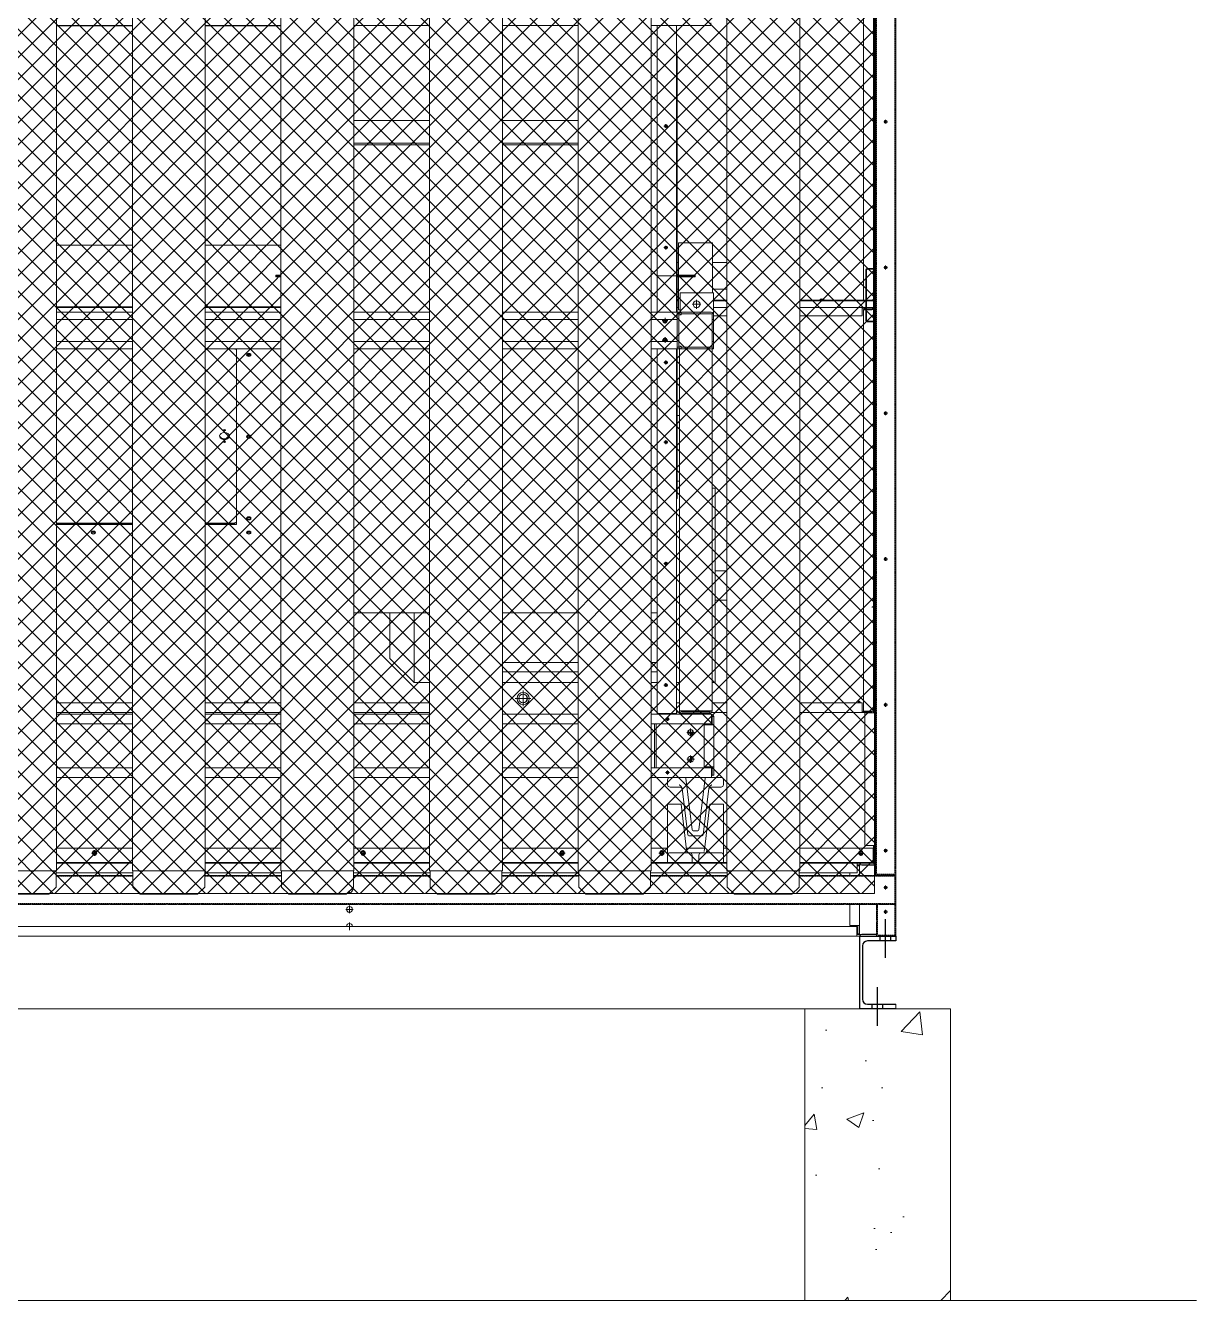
# Model space of a CAD drawing. Header units: millimetres. Extents: x -17070 to 37126, y -291348 to 36053.
# Drawn here: x 28504 to 30916, y 22090 to 24714 of the extents above; entities that cross this region are included whole.
import ezdxf

# ---------------------------------------------------------------- set-up
doc = ezdxf.new("R2010")
doc.units = ezdxf.units.MM
for name, pattern in [('CENTER', [2, 1.25, -0.25, 0.25, -0.25]), ('CENTERX2', [4, 2.5, -0.5, 0.5, -0.5]), ('HIDDEN', [0.375, 0.25, -0.125]), ('HIDDENX2', [0.75, 0.5, -0.25])]:
    doc.linetypes.add(name, pattern=pattern)
for name, color, linetype in [('center', 1, 'CENTER'), ('HIDD', 2, 'HIDDENX2'), ('냉각탑_기초', 23, 'Continuous')]:
    doc.layers.add(name, color=color, linetype=linetype)

# ---------------------------------------------------------------- blocks, each defined once
blk = doc.blocks.new('2')
at = {"lineweight": 5}
h = blk.add_hatch(dxfattribs=at)
h.set_pattern_fill('ANSI37', scale=10)
h.set_pattern_definition([(45, (-1299976.103, -465375.263), (-22.4506403, 22.4506403), []), (135, (-1299976.103, -465375.263), (-22.4506403, -22.4506403), [])])
h.paths.add_polyline_path([(27040.5, 24998.1), (27040.5, 22928.1), (30252.5, 22928.1), (30252.5, 24998.1)])
at = {"color": 7, "lineweight": 20, "ltscale": 0.280701}
for p, q in [((30254.5, 22995.2), (30254.5, 26037)), ((30296.5, 22995.2), (30296.5, 26037)), ((30230.2, 24148.7), (30230.2, 24910)), ((30250.2, 24911.5), (30250.2, 24214.1)), ((30252.9, 24432.7), (30252.9, 24810.3)), ((29915.3, 24719.3), (29915.3, 24714.1)), ((28568.5, 24714.1), (28724.5, 24714.1)), ((28724.5, 24713.8), (28568.5, 24713.8)), ((28874.5, 24714.1), (29030.5, 24714.1)), ((29030.5, 24713.8), (28874.5, 24713.8)), ((29180.5, 24714.1), (29336.5, 24714.1)), ((29486.5, 24714.1), (29642.5, 24714.1)), ((29792.5, 24714.1), (29915.3, 24714.1)), ((29805, 24714.1), (29805, 24198.7)), ((29845, 24714.1), (29845, 24123.9)), ((29845, 24656.7), (29846.2, 24656.7)), ((29846.2, 24656.7), (29846.2, 24655.1)), ((29846.2, 24655.1), (29846.2, 24200.3)), ((29336.5, 24518.7), (29180.5, 24518.7)), ((29642.5, 24518.7), (29486.5, 24518.7)), ((29823, 24511), (29823, 24503.2)), ((30271.6, 24516.1), (30279.4, 24516.1)), ((30275.5, 24520), (30275.5, 24512.2)), ((29819.1, 24507.1), (29826.9, 24507.1)), ((29180.5, 24471.9), (29336.5, 24471.9)), ((29180.5, 24468.7), (29336.5, 24468.7)), ((29486.5, 24471.9), (29642.5, 24471.9)), ((29486.5, 24468.7), (29642.5, 24468.7)), ((30252.5, 24338), (30252.5, 24431)), ((30254.5, 24431), (30252.5, 24431)), ((30254.5, 24338), (30252.5, 24338)), ((30252.9, 24252.5), (30252.9, 24336.4)), ((28724.5, 24262.2), (28568.5, 24262.2)), ((29030.5, 24262.2), (28874.5, 24262.2)), ((29819.1, 24257.1), (29826.9, 24257.1)), ((29823, 24261), (29823, 24253.2)), ((29848.7, 24200.3), (29848.7, 24266.9)), ((29918.7, 24266.9), (29848.7, 24266.9)), ((29918.7, 24198.7), (29918.7, 24266.9)), ((30252.9, 24215.6), (30252.9, 24252.5)), ((30252.9, 24252.5), (30254.5, 24252.5)), ((29846.2, 24226.2), (29848.7, 24226.2)), ((29918.7, 24226.2), (29948.5, 24226.2)), ((30275.5, 24220), (30275.5, 24212.2)), ((29020, 24200.3), (29030.5, 24200.3)), ((29020, 24197.1), (29020, 24200.3)), ((29020, 24198.7), (29030.5, 24198.7)), ((29030.5, 24198.7), (29020, 24198.7)), ((29030.5, 24197.1), (29020, 24197.1)), ((29805, 24198.7), (29842.2, 24198.7)), ((29805, 24198.7), (29805, 24123.9)), ((29845, 24198.7), (29842.2, 24198.7)), ((29883.4, 24200.3), (29846.2, 24200.3)), ((29883.4, 24198.7), (29846.2, 24198.7)), ((29883.4, 24197.1), (29846.2, 24197.1)), ((29846.2, 24197.1), (29846.2, 24123.9)), ((29848.7, 24197.1), (29848.7, 24153.9)), ((29883.4, 24200.3), (29883.4, 24197.1)), ((29918.7, 24198.7), (29918.7, 24163.9)), ((30234.5, 24107.2), (30234.5, 24211)), ((30236.1, 24107.2), (30236.1, 24211)), ((30251.4, 24214.1), (30237.6, 24214.1)), ((30251.4, 24212.5), (30237.6, 24212.5)), ((30250.2, 24212.5), (30250.2, 24151.1)), ((30252.9, 24105.3), (30252.9, 24212.9)), ((30271.6, 24216.1), (30279.4, 24216.1)), ((29846.2, 24171.2), (29848.7, 24171.2)), ((29918.7, 24171.2), (29948.5, 24171.2)), ((29846.2, 24148.6), (29848.7, 24148.6)), ((29846.2, 24147.2), (29848.7, 24147.2)), ((29852.7, 24153.9), (29848.7, 24153.9)), ((29848.7, 24128.9), (29848.7, 24153.9)), ((29921.2, 24163.9), (29852.7, 24163.9)), ((29852.7, 24123.5), (29852.7, 24163.9)), ((29886.2, 24149.5), (29886.2, 24131.3)), ((29921.2, 24118.8), (29921.2, 24163.9)), ((29921.2, 24148.6), (29948.5, 24148.6)), ((29921.2, 24147.2), (29948.5, 24147.2)), ((30098.5, 24148.6), (30234.5, 24148.6)), ((30098.5, 24147.2), (30234.5, 24147.2)), ((30234.5, 24148.7), (30230.2, 24148.7)), ((30246.7, 24148.7), (30236.1, 24148.7)), ((30236.1, 24148.6), (30250.2, 24148.6)), ((30236.1, 24147.2), (30250.2, 24147.2)), ((30248.2, 24148.6), (30248.2, 24148.9)), ((30250.2, 24148.6), (30250.2, 24151.1)), ((30250.2, 24147.2), (30250.2, 24148.6)), ((30250.2, 24147.2), (30250.2, 24135.2)), ((28724.5, 24135.2), (28568.5, 24135.2)), ((28724.5, 24134), (28568.5, 24134)), ((28568.5, 24123.9), (28724.5, 24123.9)), ((29030.5, 24135.2), (28874.5, 24135.2)), ((29030.5, 24134), (28874.5, 24134)), ((28874.5, 24123.9), (29030.5, 24123.9)), ((29180.5, 24123.9), (29336.5, 24123.9)), ((29486.5, 24123.9), (29642.5, 24123.9)), ((29792.5, 24123.9), (29846.3, 24123.9)), ((29848.7, 24134), (29846.2, 24134)), ((29846.3, 24123.9), (29848, 24123.9)), ((29846.3, 24063.9), (29846.3, 24123.9)), ((29846.3, 24120.7), (29849.5, 24120.7)), ((29848, 24123.9), (29852.7, 24123.9)), ((29852.7, 24128.9), (29848.7, 24128.9)), ((29849.5, 24052.1), (29849.5, 24120.7)), ((29854.7, 24118.7), (29849.5, 24118.7)), ((29852.7, 24123.9), (29854.2, 24123.9)), ((29916, 24123.9), (29854.7, 24123.9)), ((29854.7, 24123.9), (29854.7, 24118.7)), ((29854.7, 24120.7), (29918, 24120.7)), ((29877.1, 24140.4), (29895.3, 24140.4)), ((29918, 24120.7), (29918, 24052.1)), ((29948.5, 24134), (29921.2, 24134)), ((29921.2, 24063.9), (29921.2, 24118.7)), ((29948.5, 24116.5), (29921.2, 24116.5)), ((30234.5, 24134), (30098.5, 24134)), ((30227.1, 24116.5), (30098.5, 24116.5)), ((30227.1, 24116.5), (30227.1, 24133.2)), ((30227.1, 24133.2), (30234.5, 24133.2)), ((30234.5, 24132.1), (30227.1, 24132.1)), ((30230.2, 24130), (30234.5, 24130)), ((30230.2, 24130), (30230.2, 24128.9)), ((30230.2, 24128.9), (30234.5, 24128.9)), ((30230.2, 23516.8), (30230.2, 24128.9)), ((30250.2, 24134), (30236.1, 24134)), ((30236.1, 24133.2), (30247.1, 24133.2)), ((30247.1, 24132.1), (30236.1, 24132.1)), ((30236.1, 24130), (30247.1, 24130)), ((30236.1, 24128.9), (30247.1, 24128.9)), ((30247.1, 24132.1), (30247.1, 24134)), ((30248.6, 24131), (30248.6, 24134)), ((30250.2, 24131), (30250.2, 24135.2)), ((30250.2, 24131), (30250.2, 24105.7)), ((28724.5, 24108.9), (28568.5, 24108.9)), ((29030.5, 24108.9), (28874.5, 24108.9)), ((29336.5, 24108.9), (29180.5, 24108.9)), ((29642.5, 24108.9), (29486.5, 24108.9)), ((29846.3, 24108.9), (29792.5, 24108.9)), ((29815.3, 24106.8), (29827, 24106.8)), ((29821.2, 24112.7), (29821.2, 24101)), ((29921.2, 24108.9), (29918, 24108.9)), ((30251.4, 24105.7), (30237.6, 24105.7)), ((30251.4, 24104.1), (30237.6, 24104.1)), ((30250.2, 24104.1), (30250.2, 23518.9)), ((30252.9, 24102.6), (30252.9, 24102.7)), ((30252.9, 24102.6), (30252.9, 24065.7)), ((28568.5, 24063.9), (28724.5, 24063.9)), ((28874.5, 24063.9), (29030.5, 24063.9)), ((29180.5, 24063.9), (29336.5, 24063.9)), ((29486.5, 24063.9), (29642.5, 24063.9)), ((29792.5, 24063.9), (29846.3, 24063.9)), ((29815.3, 24066.8), (29827, 24066.8)), ((29821.2, 24072.7), (29821.2, 24061)), ((29846.3, 24048.9), (29846.3, 24063.9)), ((29921.2, 24063.9), (29918, 24063.9)), ((29921.2, 24063.9), (29921.2, 24054.1)), ((30252.9, 24003.3), (30252.9, 24065.7)), ((30252.9, 24065.7), (30254.5, 24065.7)), ((28724.5, 24048.9), (28568.5, 24048.9)), ((29030.5, 24048.9), (28874.5, 24048.9)), ((28935.7, 24048.9), (28935.7, 24047.9)), ((28939.2, 24048.9), (28939.2, 23693.3)), ((28939.2, 23687), (28939.2, 24048.9)), ((29336.5, 24048.9), (29180.5, 24048.9)), ((29642.5, 24048.9), (29486.5, 24048.9)), ((29846.3, 24048.9), (29792.5, 24048.9)), ((29805, 24048.9), (29805, 23298.3)), ((29845, 24048.9), (29845, 23299.5)), ((29846.2, 24048.9), (29846.5, 24048.9)), ((29846.2, 24048.9), (29846.2, 23740.7)), ((29849.5, 24052.1), (29846.3, 24052.1)), ((29848, 24048.9), (29846.3, 24048.9)), ((29846.5, 24048.9), (29848, 24048.9)), ((29848, 24048.9), (29852.7, 24048.9)), ((29848, 24048.9), (29848, 24048.9)), ((29848, 24048.9), (29851, 24048.9)), ((29854.7, 24054.1), (29849.5, 24054.1)), ((29851, 24048.9), (29851, 23303.4)), ((29852.7, 24048.9), (29852.7, 24049.3)), ((29854.7, 24048.9), (29852.7, 24048.9)), ((29852.7, 24048.9), (29854.2, 24048.9)), ((29854.2, 24048.9), (29854.7, 24048.9)), ((29854.7, 24054.1), (29854.7, 24048.9)), ((29854.7, 24052.1), (29916, 24052.1)), ((29918, 24052.1), (29854.7, 24052.1)), ((29916, 24048.9), (29854.7, 24048.9)), ((29921.2, 24048.9), (29916, 24048.9)), ((29916, 24048.9), (29921.2, 24048.9)), ((29918, 24048.9), (29918, 23303.4)), ((29921.2, 24048.9), (29918, 24048.9)), ((29921.2, 24048.9), (29921.2, 24054.1)), ((29819.1, 24020.7), (29826.9, 24020.7)), ((29823, 24024.6), (29823, 24016.8)), ((30252.5, 23908.7), (30252.5, 24001.7)), ((30254.5, 24001.7), (30252.5, 24001.7)), ((29851, 23911.7), (29846.2, 23911.7)), ((30254.5, 23908.7), (30252.5, 23908.7)), ((30252.9, 23776.3), (30252.9, 23907)), ((30271.6, 23916.1), (30279.4, 23916.1)), ((30275.5, 23920), (30275.5, 23912.2)), ((29819.1, 23856.7), (29826.9, 23856.7)), ((29823, 23860.6), (29823, 23852.8)), ((29846.2, 23776.7), (29851, 23776.7)), ((30252.5, 23676.3), (30252.5, 23776.3)), ((30254.5, 23776.3), (30252.5, 23776.3)), ((29846.2, 23761.7), (29851, 23761.7)), ((29918, 23761.7), (29924.5, 23761.7)), ((29924.5, 23761.7), (29924.5, 23361.7)), ((29845, 23740.7), (29846.2, 23740.7)), ((28724.5, 23689.8), (28568.5, 23689.8)), ((28568.5, 23688.1), (28724.5, 23688.1)), ((28568.5, 23687), (28724.5, 23687)), ((28935.7, 23689.8), (28874.5, 23689.8)), ((28874.5, 23688.1), (28939.2, 23688.1)), ((28874.5, 23687), (28939.2, 23687)), ((28935.7, 23689.8), (28935.7, 23691)), ((30254.5, 23676.3), (30252.5, 23676.3)), ((30252.9, 23136.6), (30252.9, 23676.3)), ((30271.6, 23616.1), (30279.4, 23616.1)), ((30275.5, 23620), (30275.5, 23612.2)), ((29819.1, 23606.7), (29826.9, 23606.7)), ((29823, 23610.6), (29823, 23602.8)), ((29924.5, 23591.7), (29948.5, 23591.7)), ((29924.5, 23531.7), (29948.5, 23531.7)), ((30230.2, 23303.3), (30230.2, 23517)), ((30248.6, 23517), (30248.6, 23517)), ((30250.2, 23517), (30250.2, 23518.9)), ((30250.2, 23517), (30250.2, 23303.3)), ((29180.5, 23505.2), (29336.5, 23505.2)), ((29254.5, 23505.2), (29254.5, 23411.7)), ((29304.5, 23505.2), (29304.5, 23361.7)), ((29486.5, 23505.2), (29642.5, 23505.2)), ((29792.5, 23505.2), (29805, 23505.2)), ((29254.5, 23411.7), (29304.5, 23361.7)), ((29642.5, 23403), (29486.5, 23403)), ((29642.5, 23383.7), (29486.5, 23383.7)), ((29805, 23403), (29792.5, 23403)), ((29805, 23383.7), (29792.5, 23383.7)), ((29304.5, 23361.7), (29336.5, 23361.7)), ((29642.5, 23361.7), (29486.5, 23361.7)), ((29805, 23361.7), (29792.5, 23361.7)), ((29819.1, 23356.7), (29826.9, 23356.7)), ((29823, 23360.6), (29823, 23352.8)), ((29845, 23361.7), (29851, 23361.7)), ((29918, 23361.7), (29924.5, 23361.7)), ((29512.7, 23329.2), (29545.2, 23329.2)), ((29529, 23345.5), (29529, 23313)), ((30250.5, 23340.1), (30250.2, 23340.1)), ((30250.5, 23299.7), (30250.5, 23340.1)), ((30250.5, 23336.7), (30252.5, 23336.7)), ((30252.5, 23336.7), (30252.5, 23004.5)), ((30254.5, 23344.9), (30254.5, 23344.9)), ((30254.5, 23344.9), (30254.5, 23344.9)), ((30254.5, 23344.9), (30254.5, 23344.9)), ((30254.5, 23344.9), (30254.5, 23344.9)), ((30254.5, 23336.8), (30254.5, 23336.7)), ((30254.5, 23336.8), (30254.5, 23336.7)), ((28568.5, 23320.2), (28724.5, 23320.2)), ((28874.5, 23320.2), (29030.5, 23320.2)), ((29180.5, 23320.2), (29336.5, 23320.2)), ((29845, 23320.2), (29851, 23320.2)), ((29851.5, 23301.2), (29845, 23301.2)), ((29851, 23303.4), (29855.7, 23303.4)), ((29913.3, 23303.4), (29855.7, 23303.4)), ((29855.7, 23301.9), (29913.3, 23301.9)), ((29918, 23303.4), (29913.3, 23303.4)), ((29913.3, 23298.7), (29913.3, 23301.9)), ((29918, 23320.2), (29948.5, 23320.2)), ((30098.5, 23320.2), (30227.1, 23320.2)), ((30227.1, 23320.2), (30227.1, 23303.3)), ((30227.1, 23300.2), (30227.1, 23303.3)), ((30227.1, 23301.8), (30247.1, 23301.8)), ((30230.2, 23303.3), (30247.1, 23303.3)), ((30230.2, 23303.3), (30247.1, 23303.3)), ((30247.1, 23303.3), (30247.1, 23301.8)), ((30247.1, 23301.8), (30247.1, 23300.2)), ((30248.6, 23303.3), (30248.6, 23303.3)), ((30250.5, 23305.1), (30250.2, 23305.1)), ((30250.2, 23303.3), (30250.2, 23303.3)), ((30271.6, 23316.1), (30279.4, 23316.1)), ((30275.5, 23320), (30275.5, 23312.2)), ((28568.5, 23300.2), (28724.5, 23300.2)), ((28724.5, 23296.7), (28568.5, 23296.7)), ((28724.5, 23276.7), (28568.5, 23276.7)), ((28874.5, 23300.2), (29030.5, 23300.2)), ((29030.5, 23296.7), (28874.5, 23296.7)), ((29030.5, 23276.7), (28874.5, 23276.7)), ((29180.5, 23300.2), (29336.5, 23300.2)), ((29336.5, 23296.7), (29180.5, 23296.7)), ((29336.5, 23276.7), (29180.5, 23276.7)), ((29642.5, 23296.7), (29486.5, 23296.7)), ((29642.5, 23276.7), (29486.5, 23276.7)), ((29916.8, 23296.7), (29792.5, 23296.7)), ((29916.8, 23276.7), (29792.5, 23276.7)), ((29799.8, 23276.7), (29799.8, 23186.7)), ((29803, 23276.7), (29803, 23186.7)), ((29805, 23298.3), (29842.2, 23298.3)), ((29805, 23298.3), (29805, 23296.7)), ((29842.2, 23296.7), (29805, 23296.7)), ((29822.5, 23286.7), (29830.3, 23286.7)), ((29826.4, 23290.6), (29826.4, 23282.8)), ((29842.2, 23298.3), (29845, 23298.3)), ((29844.4, 23297.8), (29844.7, 23297.7)), ((29845, 23299.5), (29845, 23298.3)), ((29855.7, 23298.7), (29913.3, 23298.7)), ((29889, 23298.7), (29889, 23296.7)), ((29916.6, 23300.2), (29948.5, 23300.2)), ((29916.8, 23296.7), (29916.8, 23276.7)), ((29916.8, 23292), (29921.5, 23292)), ((29918.3, 23274.7), (29918.3, 23292)), ((29921.5, 23292), (29921.5, 23274.7)), ((30098.5, 23300.2), (30247.1, 23300.2)), ((30247.1, 23300.2), (30227.1, 23300.2)), ((30232.5, 23299.7), (30232.5, 23026.5)), ((30232.5, 23299.7), (30249.1, 23299.7)), ((30249.1, 23299.7), (30252.5, 23299.7)), ((29866.2, 23259.2), (29881.8, 23259.2)), ((29870.1, 23257.4), (29870.1, 23263.8)), ((29879.7, 23257.4), (29870.1, 23257.4)), ((29872.7, 23256.6), (29872.7, 23257.4)), ((29872.7, 23256.6), (29879.3, 23256.6)), ((29874, 23267), (29874, 23251.4)), ((29876, 23256), (29876, 23253.6)), ((29877, 23257.4), (29877, 23264.4)), ((29901.5, 23188.7), (29901.5, 23274.7)), ((29901.5, 23274.7), (29916.8, 23274.7)), ((29916.8, 23274.7), (29921.5, 23274.7)), ((29921.5, 23274.7), (29921.5, 23171.4)), ((29866.2, 23204.2), (29881.8, 23204.2)), ((29874, 23212), (29874, 23196.4)), ((29876, 23209.9), (29876, 23198.6)), ((28568.5, 23186.7), (28724.5, 23186.7)), ((28874.5, 23186.7), (29030.5, 23186.7)), ((29180.5, 23186.7), (29336.5, 23186.7)), ((29486.5, 23186.7), (29642.5, 23186.7)), ((29792.5, 23186.7), (29916.8, 23186.7)), ((29822.5, 23176.7), (29830.3, 23176.7)), ((29826.4, 23180.6), (29826.4, 23172.8)), ((29916.8, 23188.7), (29901.5, 23188.7)), ((29916.8, 23188.7), (29921.5, 23188.7)), ((29916.8, 23186.7), (29916.8, 23171.4)), ((29916.8, 23171.4), (29916.8, 23166.7)), ((29916.8, 23171.4), (29918.3, 23171.4)), ((29918.3, 23171.4), (29918.3, 23188.7)), ((29921.5, 23171.4), (29918.3, 23171.4)), ((28568.5, 23166.7), (28724.5, 23166.7)), ((28874.5, 23166.7), (29030.5, 23166.7)), ((29180.5, 23166.7), (29336.5, 23166.7)), ((29486.5, 23166.7), (29642.5, 23166.7)), ((29792.5, 23166.7), (29916.8, 23166.7)), ((29826.5, 23161.7), (29826.5, 23151.7)), ((29831.5, 23146.7), (29836.5, 23146.7)), ((29836.5, 23146.7), (29851.6, 23146.7)), ((29877.3, 23058.5), (29864.2, 23165)), ((29903.8, 23165), (29890.7, 23058.5)), ((29931.5, 23146.7), (29916.4, 23146.7)), ((29916.8, 23166.7), (29931.5, 23166.7)), ((29931.5, 23166.7), (29936.5, 23166.7)), ((29931.5, 23146.7), (29936.5, 23146.7)), ((29941.5, 23161.7), (29941.5, 23151.7)), ((29868, 23048.5), (29856.3, 23143.7)), ((29899.9, 23048.5), (29911.6, 23143.7)), ((30254.5, 23136.6), (30252.9, 23136.6)), ((30253.5, 23136.6), (30253.5, 23100.1)), ((29826.5, 22991.7), (29826.5, 23111.7)), ((29826.5, 23111.7), (29831.5, 23111.7)), ((29831.5, 23111.7), (29849.2, 23111.7)), ((29854.2, 23111.7), (29849.2, 23111.7)), ((29865.8, 23017.3), (29854.2, 23111.7)), ((29902.2, 23017.3), (29913.8, 23111.7)), ((29913.8, 23111.7), (29918.8, 23111.7)), ((29941.5, 23111.7), (29918.8, 23111.7)), ((29941.5, 23111.7), (29941.5, 23016.7)), ((30253.5, 23100.1), (30252.5, 23100.1)), ((30252.5, 23093.6), (30252.7, 23093.1)), ((30252.7, 23099.6), (30252.7, 23093.1)), ((30253.5, 23094.6), (30252.7, 23093.1)), ((30253.5, 23094.6), (30253.5, 23099.6)), ((30253.5, 23094.6), (30254.2, 23093.1)), ((30254.2, 23099.7), (30254.2, 23093.1)), ((30254.5, 23093.7), (30254.2, 23093.1)), ((29870, 23046.7), (29897.9, 23046.7)), ((29879.3, 23056.7), (29888.7, 23056.7)), ((30252.5, 23056.7), (30252.7, 23057.1)), ((30252.5, 23047.6), (30252.7, 23047.1)), ((30252.7, 23047.1), (30252.7, 23057.1)), ((30253.5, 23055.6), (30252.7, 23057.1)), ((30253.5, 23048.6), (30252.7, 23047.1)), ((30253.5, 23055.6), (30254.2, 23057.1)), ((30253.5, 23055.6), (30253.5, 23048.6)), ((30253.5, 23048.6), (30254.2, 23047.1)), ((30254.2, 23047.1), (30254.2, 23057.1)), ((30254.5, 23056.6), (30254.2, 23057.1)), ((30254.5, 23047.7), (30254.2, 23047.1)), ((28568.5, 23021.1), (28724.5, 23021.1)), ((28646.5, 23017), (28646.5, 23005.3)), ((28874.5, 23021.1), (29030.5, 23021.1)), ((29174.5, 23021.1), (29174.4, 23021.1)), ((29174.5, 23021.1), (29174.5, 23021.1)), ((29336.5, 23021.1), (29180.5, 23021.1)), ((29199.5, 23017), (29199.5, 23005.3)), ((29642.5, 23021.1), (29486.5, 23021.1)), ((29609.5, 23017), (29609.5, 23005.3)), ((29826.5, 23021.1), (29792.5, 23021.1)), ((29814.5, 23017), (29814.5, 23005.3)), ((29902.6, 23021.1), (29865.3, 23021.1)), ((29865.8, 23017.3), (29865.9, 23016.1)), ((29900.3, 23012.9), (29900.3, 23012.9)), ((29902.2, 23017.3), (29902, 23016.1)), ((29907.1, 23016.7), (29905.9, 23011.7)), ((29948.5, 23021.1), (29941.5, 23021.1)), ((29941.5, 23006.7), (29941.5, 23016.7)), ((30249.5, 23021.1), (30098.5, 23021.1)), ((30224.5, 23017), (30224.5, 23005.3)), ((30252.5, 23026.5), (30232.5, 23026.5)), ((30250.5, 23021.1), (30249.5, 23021.1)), ((30249.5, 23021.1), (30249.5, 22990.1)), ((30250.5, 23021.1), (30250.5, 23026.5)), ((30250.5, 23021.1), (30250.5, 23001.1)), ((30271.6, 23016.1), (30279.4, 23016.1)), ((30275.5, 23020), (30275.5, 23012.2)), ((28568.5, 22991.7), (28724.5, 22991.7)), ((28568.5, 22990.1), (28724.5, 22990.1)), ((28640.6, 23011.1), (28652.3, 23011.1)), ((28874.5, 22991.7), (29030.5, 22991.7)), ((28874.5, 22990.1), (29030.5, 22990.1)), ((29180.5, 22991.7), (29336.5, 22991.7)), ((29180.5, 22990.1), (29336.5, 22990.1)), ((29193.6, 23011.1), (29205.3, 23011.1)), ((29486.5, 22991.7), (29642.5, 22991.7)), ((29486.5, 22990.1), (29642.5, 22990.1)), ((29603.6, 23011.1), (29615.3, 23011.1)), ((29792.5, 22991.7), (29948.5, 22991.7)), ((29792.5, 22990.1), (29948.5, 22990.1)), ((29792.5, 22990.1), (29948.5, 22990.1)), ((29808.6, 23011.1), (29820.3, 23011.1)), ((29831.5, 23011.7), (29836.5, 23011.7)), ((29836.5, 23011.7), (29872, 23011.7)), ((29872, 23011.7), (29896, 23011.7)), ((29877, 22991.7), (29877, 23006.7)), ((29891, 22991.7), (29891, 23006.7)), ((29936.5, 23011.7), (29896, 23011.7)), ((29897, 23011.7), (29897, 23011.7)), ((29941.5, 22991.7), (29941.5, 23006.7)), ((30098.5, 22991.7), (30249.5, 22991.7)), ((30098.5, 22990.1), (30249.5, 22990.1)), ((30216.8, 22990.1), (30216.8, 22970.1)), ((30216.8, 22986.9), (30218.3, 22986.9)), ((30218.3, 22984.9), (30218.3, 22986.9)), ((30218.3, 22986.9), (30221.5, 22986.9)), ((30218.6, 23011.1), (30230.3, 23011.1)), ((30221.5, 22986.9), (30221.5, 22985)), ((30222.1, 22986.9), (30226.7, 22986.9)), ((30222.4, 22987.9), (30223.8, 22986.9)), ((30254.5, 22990.1), (30226.7, 22990.1)), ((30226.7, 22986.9), (30254.5, 22986.9)), ((30226.7, 22986), (30226.7, 22986.9)), ((30249.5, 23001.1), (30250.5, 23001.1)), ((30250.5, 23000.1), (30249.5, 23000.1)), ((30252.5, 23004.5), (30250.5, 23004.5)), ((30250.5, 22990.1), (30250.5, 23000.1)), ((30250.5, 22986), (30250.5, 22986.9)), ((30252.5, 22990.1), (30252.5, 22996.7)), ((30252.5, 22986), (30252.5, 22986.9)), ((30254.5, 22990.1), (30254.5, 22995.2)), ((30254.5, 22995.2), (30254.5, 22990.1)), ((30254.5, 22986.9), (30254.5, 22986)), ((28725.5, 22970.1), (28567.5, 22970.1)), ((29031.5, 22970.1), (28873.5, 22970.1)), ((29337.5, 22970.1), (29179.5, 22970.1)), ((29643.5, 22970.1), (29485.5, 22970.1)), ((29949.5, 22970.1), (29791.5, 22970.1)), ((30216.8, 22970.1), (30097.5, 22970.1)), ((30201.5, 22965.1), (30201.5, 22970.1)), ((30221.5, 22984.9), (30216.8, 22984.9)), ((30221.5, 22984.9), (30221.5, 22965.1)), ((30254.5, 22986), (30226.7, 22986)), ((30296.5, 22966.9), (30296.5, 22863.3)), ((29173.5, 22935.1), (29179.3, 22935.1)), ((30271.6, 22940.1), (30279.4, 22940.1)), ((30272.9, 22938.7), (30276.1, 22943.1)), ((30275.5, 22944), (30275.5, 22936.2)), ((29171.5, 22933.1), (29171.5, 22927.3)), ((29163.7, 22895.1), (29179.3, 22895.1)), ((29171.5, 22902.9), (29171.5, 22887.3)), ((30201.5, 22862.1), (30201.5, 22905.1)), ((30221.5, 22905.1), (30221.5, 22845.3)), ((30271.6, 22890.1), (30279.4, 22890.1)), ((30275.5, 22894), (30275.5, 22886.2)), ((27076.7, 22860.1), (30216.3, 22860.1)), ((29163.7, 22860.1), (29179.3, 22860.1)), ((29171.5, 22867.9), (29171.5, 22852.3)), ((30221.5, 22862.1), (30201.5, 22862.1)), ((30216.3, 22860.1), (30216.3, 22840.1)), ((30218.3, 22843.3), (30218.3, 22862.1)), ((27076.7, 22840.1), (30216.3, 22840.1)), ((30216.3, 22845.3), (30218.3, 22845.3)), ((30216.3, 22843.3), (30221.5, 22843.3)), ((30226.7, 22840.1), (30216.3, 22840.1)), ((30221.5, 22844.8), (30218.3, 22844.8)), ((30221.5, 22845.3), (30221.5, 22843.3)), ((30222.1, 22843.3), (30226.7, 22843.3)), ((30222.4, 22842.4), (30223.8, 22843.3)), ((30256.5, 22844.2), (30226.7, 22844.2)), ((30226.7, 22844.2), (30226.7, 22843.3)), ((30226.7, 22843.3), (30256.5, 22843.3)), ((30291.3, 22840.1), (30226.7, 22840.1)), ((30252.5, 22843.5), (30249.1, 22843.5)), ((30250.5, 22843.3), (30250.5, 22843.5)), ((30252.5, 22844.2), (30252.5, 22843.3)), ((30254.5, 22844.2), (30254.5, 22843.5)), ((30254.5, 22843.5), (30254.5, 22843.5))]:
    blk.add_line(p, q, dxfattribs=at)
at = {"lineweight": 20}
for p, q in [((30252.5, 24998.1), (30252.5, 22928.1)), ((28568.5, 22974.1), (28568.5, 24957.1)), ((28724.5, 22974.1), (28724.5, 24957.1)), ((28874.5, 22974.1), (28874.5, 24957.1)), ((29030.5, 22974.1), (29030.5, 24957.1)), ((29180.5, 22974.1), (29180.5, 24957.1)), ((29336.5, 22974.1), (29336.5, 24957.1)), ((29486.5, 22974.1), (29486.5, 24957.1)), ((29642.5, 22974.1), (29642.5, 24957.1)), ((29792.5, 22974.1), (29792.5, 24957.1)), ((29948.5, 22974.1), (29948.5, 24957.1)), ((30098.5, 22974.1), (30098.5, 24957.1)), ((30254.5, 22965.1), (30254.5, 24960.1)), ((28418.5, 22974.1), (28568.5, 22974.1)), ((28567.5, 22974.1), (28567.5, 22941.1)), ((28724.5, 22974.1), (28874.5, 22974.1)), ((28725.5, 22974.1), (28725.5, 22941.1)), ((28873.5, 22974.1), (28873.5, 22941.1)), ((29030.5, 22974.1), (29180.5, 22974.1)), ((29031.5, 22974.1), (29031.5, 22941.1)), ((29179.5, 22974.1), (29179.5, 22941.1)), ((29336.5, 22974.1), (29486.5, 22974.1)), ((29337.5, 22974.1), (29337.5, 22941.1)), ((29485.5, 22974.1), (29485.5, 22941.1)), ((29642.5, 22974.1), (29792.5, 22974.1)), ((29643.5, 22974.1), (29643.5, 22941.1)), ((29791.5, 22974.1), (29791.5, 22941.1)), ((29948.5, 22974.1), (30098.5, 22974.1)), ((29949.5, 22974.1), (29949.5, 22941.1)), ((30097.5, 22974.1), (30097.5, 22941.1)), ((28567.5, 22941.1), (28552.5, 22926.1)), ((28725.5, 22941.1), (28740.5, 22926.1)), ((28873.5, 22941.1), (28858.5, 22926.1)), ((29031.5, 22941.1), (29046.5, 22926.1)), ((29179.5, 22941.1), (29164.5, 22926.1)), ((29337.5, 22941.1), (29352.5, 22926.1)), ((29485.5, 22941.1), (29470.5, 22926.1)), ((29643.5, 22941.1), (29658.5, 22926.1)), ((29791.5, 22941.1), (29776.5, 22926.1)), ((29949.5, 22941.1), (29964.5, 22926.1)), ((30097.5, 22941.1), (30082.5, 22926.1)), ((30252.5, 22928.1), (27040.5, 22928.1)), ((28434.5, 22926.1), (28552.5, 22926.1)), ((28740.5, 22926.1), (28858.5, 22926.1)), ((29046.5, 22926.1), (29164.5, 22926.1)), ((29352.5, 22926.1), (29470.5, 22926.1)), ((29658.5, 22926.1), (29776.5, 22926.1)), ((29964.5, 22926.1), (30082.5, 22926.1))]:
    blk.add_line(p, q, dxfattribs=at)
at = {"color": 1, "linetype": 'CENTERX2', "ltscale": 50}
for p, q in [((30275.5, 22795.1), (30275.5, 22875.1)), ((30259, 22655.1), (30259, 22735.1))]:
    blk.add_line(p, q, dxfattribs=at)
at = {"color": 7, "lineweight": 25, "ltscale": 0.125}
for p, q in [((30221.5, 22840.1), (30296.5, 22840.1)), ((30296.5, 22690.1), (30221.5, 22690.1))]:
    blk.add_line(p, q, dxfattribs=at)
at = {"ltscale": 25}
blk.add_line((30221.5, 22840.1), (30221.5, 22690.1), dxfattribs=at)
at = {"color": 7, "lineweight": 25, "ltscale": 0.05125}
for p, q in [((30296.5, 22830.1), (30238, 22830.1)), ((30238, 22700.1), (30296.5, 22700.1))]:
    blk.add_line(p, q, dxfattribs=at)
for p, q in [((30264.5, 22830.1), (30264.5, 22840.1)), ((30286.5, 22830.1), (30286.5, 22840.1)), ((30248, 22690.1), (30248, 22700.1)), ((30270, 22690.1), (30270, 22700.1))]:
    blk.add_line(p, q)
at = {"color": 7, "lineweight": 25, "ltscale": 0.008333}
blk.add_line((30296.5, 22840.1), (30296.5, 22830.1), dxfattribs=at)
at = {"color": 7, "lineweight": 25, "ltscale": 0.091667}
blk.add_line((30228, 22820.1), (30228, 22710.1), dxfattribs=at)
at = {"color": 7, "lineweight": 15, "ltscale": 0.0625}
blk.add_line((30296.5, 22700.1), (30296.5, 22690.1), dxfattribs=at)
at = {"lineweight": 5}
blk.add_line((27071.5, 22690.1), (30221.5, 22690.1), dxfattribs=at)
at = {"color": 7, "lineweight": 20, "ltscale": 0.280701}
for centre, radius in [((29823, 24507.1), 3), ((30275.5, 24516.1), 3), ((29823, 24257.1), 3), ((30275.5, 24216.1), 3), ((29886.2, 24140.4), 7), ((29823, 24020.7), 3), ((30275.5, 23916.1), 3), ((29823, 23856.7), 3), ((30275.5, 23616.1), 3), ((29823, 23606.7), 3), ((29823, 23356.7), 3), ((29529, 23329.2), 12.5), ((29529, 23329.2), 9), ((30275.5, 23316.1), 3), ((29826.4, 23286.7), 3), ((29874, 23259.2), 6), ((29874, 23204.2), 6), ((29826.4, 23176.7), 3), ((28646.5, 23011.1), 4.5), ((28646.5, 23011.1), 3), ((29199.5, 23011.1), 4.5), ((29199.5, 23011.1), 3), ((29609.5, 23011.1), 4.5), ((29609.5, 23011.1), 3), ((29814.5, 23011.1), 4.5), ((29814.5, 23011.1), 3), ((30224.5, 23011.1), 4.5), ((30224.5, 23011.1), 3), ((30275.5, 23016.1), 3), ((30275.5, 22940.1), 3), ((29171.5, 22895.1), 6), ((30275.5, 22890.1), 3)]:
    blk.add_circle(centre, radius, dxfattribs=at)
at = {"color": 7, "lineweight": 20}
for centre in [(30275.5, 24516.1), (30275.5, 24216.1), (30275.5, 23916.1), (30275.5, 23616.1), (30275.5, 23316.1), (30275.5, 23016.1), (30275.5, 22940.1), (30275.5, 22890.1)]:
    blk.add_circle(centre, 3, dxfattribs=at)
at = {"color": 7, "lineweight": 20, "ltscale": 0.280701}
for centre, radius, start, end in [((29850.2, 24719.3), 5.2, 269.7849, 270), ((29914.8, 24719.3), 5.2, 270, 270.214), ((30257.6, 24669.2), 3.1, 180, 180.5315), ((30256, 24431), 3.5, 115.3741, 180), ((30256, 24338), 3.5, 180, 244.6259), ((29846.2, 24201.5), 1.2, 180, 270), ((29846.2, 24201.5), 2.8, 244.624, 270), ((29846.2, 24195.9), 2.8, 90, 115.376), ((29846.2, 24195.9), 1.2, 90, 180), ((30237.6, 24211), 3.1, 90, 180), ((30237.6, 24211), 1.5, 90, 180), ((30251.4, 24215.6), 1.5, 270, 0), ((30251.4, 24215.6), 3.1, 270, 0), ((29854.7, 24118.7), 5.2, 90, 180), ((29854.7, 24118.7), 2, 90, 180), ((29916, 24118.7), 5.2, 0, 90), ((29821.2, 24106.8), 4.5, 152.1808, 27.8192), ((29821.2, 24106.8), 4.5, 152.1815, 27.8185), ((29821.2, 24106.8), 3, 135.5708, 44.4292), ((30237.6, 24107.2), 3.1, 180, 270), ((30237.6, 24107.2), 1.5, 180, 270), ((30251.4, 24102.6), 3.1, 0, 90), ((30251.4, 24102.6), 1.5, 0, 90), ((29821.2, 24066.8), 4.5, 319.8772, 220.1227), ((29821.2, 24066.8), 4.5, 319.8764, 220.1235), ((29821.2, 24066.8), 3, 284.8411, 255.1589), ((29854.7, 24054.1), 5.2, 180, 270), ((29854.7, 24054.1), 2, 180, 270), ((29916, 24054.1), 5.2, 270, 0), ((30256, 24001.7), 3.5, 115.3741, 180), ((30256, 23908.7), 3.5, 180, 244.6259), ((30257.6, 23699), 3.1, 179.4684, 180), ((28961.5, 23319.1), 3, 62.3709, 159.7606), ((29855.7, 23303.4), 4.7, 180, 270), ((29855.7, 23303.4), 1.5, 180, 270), ((29913.3, 23303.4), 4.7, 270, 0), ((29913.3, 23303.4), 1.5, 270, 0), ((30221.5, 23319.1), 3, 62.3709, 159.7606), ((29842.2, 23299.5), 2.8, 270, 334.6203), ((29838.6, 23299.6), 6.36, 342.8204, 348.4673), ((29916.8, 23292), 4.7, 0, 90), ((29916.8, 23292), 1.5, 0, 90), ((29875.4, 23256), 0.6, 0, 90), ((29916.8, 23171.4), 1.5, 270, 0), ((29030.7, 23171.4), 4.7, 269.7193, 270), ((29831.5, 23161.7), 5, 90, 180), ((29831.5, 23151.7), 5, 180, 270), ((29831.2, 23171.4), 4.7, 269.7229, 270), ((29851.6, 23141.7), 5, 7, 90), ((29862.2, 23164.7), 2, 7, 90), ((29905.7, 23164.7), 2, 90, 173), ((29916.4, 23141.7), 5, 90, 173), ((29936.5, 23161.7), 5, 0, 90), ((29936.5, 23151.7), 5, 270, 0), ((29870, 23048.7), 2, 187, 270), ((29879.3, 23058.7), 2, 187, 270), ((29888.7, 23058.7), 2, 270, 353), ((29897.9, 23048.7), 2, 270, 353), ((29870.9, 23016.7), 5, 187.0004, 269.8075), ((29870.9, 23016.7), 4.97, 189.5501, 207.8016), ((29871, 23016.8), 5.08, 198.4501, 207.4918), ((29897.1, 23016.7), 4.97, 332.1921, 350.4624), ((30275.5, 23017.1), 3, 189.6002, 350.4148), ((29831.5, 23006.7), 5, 90, 180), ((29872, 23006.7), 5, 360, 90), ((29896, 23006.7), 5, 90, 180), ((29897, 23016.9), 5.19, 270.3847, 273.9534), ((29936.5, 23006.7), 5, 0, 90), ((30226.7, 22984.9), 5.2, 90, 180), ((29171.5, 22935.1), 6, 238.6261, 31.3739), ((29171.5, 22860.1), 6, 0, 180), ((30226.7, 22845.3), 5.2, 180, 270), ((30257.9, 22843.5), 3.4, 180, 183.3723), ((30255.4, 22843.5), 0.955, 180.0657, 192.1536), ((30257.9, 22843.5), 3.4, 269.0724, 270)]:
    blk.add_arc(centre, radius, start, end, dxfattribs=at)
at = {"color": 7, "lineweight": 25}
for centre, start, end in [((30238, 22820.1), 90, 180), ((30238, 22710.1), 180, 270)]:
    blk.add_arc(centre, 10, start, end, dxfattribs=at)
at = {"color": 7, "lineweight": 20, "ltscale": 0.280701, "extrusion": (0, 0, -1)}
for centre, major_axis, ratio, start_param, end_param in [((29844.2, 24148.4), (4.5, 0), 0.681998, 5.162778, 6.14107), ((29844.2, 24146.9), (4.5, 0), 0.681998, 5.162778, 5.708154), ((30144.2, 24148.4), (-4.5, 0), 0.681998, 0.067303, 1.570796), ((30144.2, 24146.9), (-4.5, 0), 0.681998, 0.575031, 1.570796), ((30144.2, 24148.4), (4.5, 0), 0.681998, 4.712389, 6.215882), ((30144.2, 24146.9), (4.5, 0), 0.681998, 4.712389, 5.708154), ((30246.7, 24151.1), (3.5, 0), 0.681998, 6.283185, 7.853982), ((30247.1, 24131), (3.1, 0), 0.681998, 0, 1.570796), ((30247.1, 24131), (1.5, 0), 0.681998, 0, 1.570796), ((28935.7, 24050.2), (3.5, 0), 0.681998, 0.579907, 1.570796), ((28964.2, 24036.2), (4.5, 0), 0.731354, 3.141564, 4.212389), ((28964.2, 24036.2), (4.5, 0), 0.731354, 6.283156, 9.424749), ((28964.2, 24037.3), (4.5, 0), 0.731354, 0.166549, 2.975043), ((28964.2, 24038.6), (3, 0), 0.731354, 2.641593, 3.141564), ((28964.2, 24040), (3, 0), 0.731354, 0.536691, 2.604902), ((28964.2, 24038.6), (3, 0), 0.731354, 0.000984, 2.641593), ((28964.2, 24036.2), (4.5, 0), 0.731354, 4.212389, 6.283156), ((28964.2, 24040), (3, 0), 0.731354, 0.536691, 0.5367), ((28914.2, 23881.3), (2, 0), 0.731354, 3.141593, 6.283185), ((28914.2, 23881.3), (2, 0), 0.731354, 0, 3.141593), ((28914.2, 23882.6), (2, 0), 0.731354, 0.485056, 2.656537), ((28914.2, 23869.4), (10, 0), 0.731354, 3.141593, 6.283185), ((28914.2, 23869.4), (10, 0), 0.731354, 0, 3.141593), ((28914.2, 23870.8), (10, 0), 0.731354, 0.093387, 3.048205), ((28914.2, 23857.6), (2, 0), 0.731354, 3.141593, 6.283185), ((28914.2, 23857.6), (2, 0), 0.731354, 0, 3.141593), ((28914.2, 23858.9), (2, 0), 0.731354, 0.485056, 2.656537), ((28964.2, 23868), (4.5, 0), 0.731354, 3.141564, 4.212389), ((28964.2, 23868), (4.5, 0), 0.731354, 6.283156, 9.424749), ((28964.2, 23869.1), (4.5, 0), 0.731354, 0.166549, 2.975043), ((28964.2, 23870.4), (3, 0), 0.731354, 0.000984, 3.141564), ((28964.2, 23871.8), (3, 0), 0.731354, 0.536691, 2.604902), ((28964.2, 23868), (4.5, 0), 0.731354, 4.212389, 6.283156), ((28964.2, 23699.8), (4.5, 0), 0.731354, 3.141564, 4.212389), ((28964.2, 23699.8), (4.5, 0), 0.731354, 6.283156, 9.424749), ((28964.2, 23700.9), (4.5, 0), 0.731354, 0.166549, 2.975043), ((28964.2, 23702.2), (3, 0), 0.731354, 0.000984, 3.141564), ((28964.2, 23703.6), (3, 0), 0.731354, 0.536691, 2.604902), ((28964.2, 23699.8), (4.5, 0), 0.731354, 4.212389, 6.283156), ((28644.2, 23670.5), (4.5, 0), 0.731354, 3.141564, 4.212389), ((28644.2, 23670.5), (4.5, 0), 0.731354, 6.283156, 9.424749), ((28644.2, 23671.6), (4.5, 0), 0.731354, 0.166549, 2.975043), ((28644.2, 23673), (3, 0), 0.731354, 1.070796, 3.141564), ((28644.2, 23674.3), (3, 0), 0.731354, 1.070796, 2.604902), ((28644.2, 23670.5), (4.5, 0), 0.731354, 4.212389, 6.283156), ((28644.2, 23674.3), (3, 0), 0.731354, 0.536691, 1.070796), ((28644.2, 23673), (3, 0), 0.731354, 0.000984, 1.070796), ((28935.7, 23693.3), (3.5, 0), 0.681998, 6.283185, 7.853982), ((28964.2, 23670.5), (4.5, 0), 0.731354, 3.141564, 4.212389), ((28964.2, 23670.5), (4.5, 0), 0.731354, 6.283156, 9.424749), ((28964.2, 23671.6), (4.5, 0), 0.731354, 0.166549, 2.975043), ((28964.2, 23673), (3, 0), 0.731354, 0.000984, 3.141564), ((28964.2, 23674.3), (3, 0), 0.731354, 0.536691, 2.604902), ((28964.2, 23670.5), (4.5, 0), 0.731354, 4.212389, 6.283156), ((30247.1, 23518.9), (3.1, 0), 0.681998, 0, 1.570796), ((30247.1, 23517), (3.1, 0), 0.000436, 5.208009, 6.283185), ((29825, 23353.9), (-3, 0), 0.866065, 0.009602, 1.901372), ((29825, 23353.1), (-3, 0), 0.866065, 0.304805, 1.831651), ((28959.2, 23319.2), (-4.5, 0), 1, 0.228118, 2.913474), ((30219.2, 23319.2), (-4.5, 0), 1, 0.228118, 2.913474), ((30247.1, 23303.3), (-3.1, 0), 0.000436, 3.141593, 4.712389), ((30247.1, 23303.3), (-1.5, 0), 0.000436, 3.141593, 4.712389), ((30247.1, 23303.3), (3.1, 0), 0.000436, 4.712389, 6.283185), ((30247.1, 23303.3), (1.5, 0), 0.000436, 4.712389, 6.283185), ((28644.2, 23300.2), (4.5, 0), 0.000436, 3.141622, 6.283214), ((28644.2, 23300.2), (4.5, 0), 0.000436, 2.070796, 3.141622), ((28644.2, 23300.2), (4.5, 0), 0.000436, 0.000029, 2.070796), ((28944.2, 23300.2), (4.5, 0), 0.000436, 3.141622, 6.283214), ((28944.2, 23300.2), (4.5, 0), 0.000436, 2.070796, 3.141622), ((28944.2, 23300.2), (4.5, 0), 0.000436, 0.000029, 2.070796), ((29244.2, 23300.2), (4.5, 0), 0.000436, 3.141622, 6.283214), ((29244.2, 23300.2), (4.5, 0), 0.000436, 2.070796, 3.141622), ((29244.2, 23300.2), (4.5, 0), 0.000436, 0.000029, 2.070796), ((29842.2, 23298.3), (2.8, 0), 0.499932, 0.448652, 1.029298), ((30144.2, 23300.2), (4.5, 0), 0.000436, 0.000029, 3.141622), ((30144.2, 23300.2), (4.5, 0), 0.000436, 3.141622, 5.212389), ((30144.2, 23300.2), (4.5, 0), 0.000436, 5.212389, 6.283214), ((30251.7, 23139.4), (1.2, 0), 0.087156, 5.442115, 6.283185), ((30251.7, 23099.8), (-2.8, 0), 0.087156, 3.141593, 4.422637), ((30249.1, 22996.7), (-3.4, 0), 0.999978, 1.995186, 3.141593)]:
    blk.add_ellipse(centre, major_axis=major_axis, ratio=ratio, start_param=start_param, end_param=end_param, dxfattribs=at)
at = {"color": 7, "lineweight": 20, "ltscale": 0.280701}
for points, knots in [([(29529, 23338.2), (29529.8, 23338.2), (29530.7, 23338), (29531.5, 23337.8), (29533, 23337.1), (29534.3, 23336.1), (29534.9, 23335.5), (29535.9, 23334.2), (29536.6, 23332.8), (29536.9, 23332), (29537.1, 23331), (29537.1, 23330), (29537.1, 23329.7), (29537.1, 23329.5), (29537.1, 23329.2)], [0, 0, 0, 0, 0, 0, 5.917955, 5.917955, 5.917955, 11.759022, 11.759022, 11.759022, 17.51113, 17.51113, 17.51113, 19.269457, 19.269457, 19.269457, 19.269457, 19.269457, 19.269457]), ([(29529, 23320.2), (29529.8, 23320.3), (29530.7, 23320.4), (29531.5, 23320.7), (29533, 23321.4), (29534.3, 23322.4), (29534.9, 23323), (29535.9, 23324.2), (29536.6, 23325.7), (29536.9, 23326.5), (29537.1, 23327.5), (29537.1, 23328.5), (29537.1, 23328.8), (29537.1, 23329), (29537.1, 23329.2)], [0, 0, 0, 0, 0, 0, 5.917898, 5.917898, 5.917898, 11.759009, 11.759009, 11.759009, 17.511215, 17.511215, 17.511215, 19.269546, 19.269546, 19.269546, 19.269546, 19.269546, 19.269546]), ([(29856.3, 23143.7), (29856.3, 23144), (29856.2, 23144.4), (29856.2, 23144.7), (29855.9, 23145.4), (29855.7, 23146), (29855.5, 23146.3), (29855.1, 23147), (29854.7, 23147.6), (29854.5, 23147.9), (29853.9, 23148.6), (29853.4, 23149.1), (29853.1, 23149.4), (29852.4, 23150), (29851.8, 23150.6), (29851.4, 23150.9), (29851, 23151.2), (29850.6, 23151.6), (29850.5, 23151.6), (29850.4, 23151.7), (29850.3, 23151.7)], [0, 0, 0, 0, 0, 0, 2.255203, 2.255203, 2.255203, 4.814439, 4.814439, 4.814439, 7.821689, 7.821689, 7.821689, 11.45238, 11.45238, 11.45238, 15.709201, 15.709201, 15.709201, 16.735664, 16.735664, 16.735664, 16.735664, 16.735664, 16.735664]), ([(29911.6, 23143.7), (29911.6, 23144), (29911.7, 23144.4), (29911.8, 23144.7), (29912, 23145.4), (29912.3, 23146), (29912.5, 23146.3), (29912.8, 23147), (29913.3, 23147.6), (29913.5, 23147.9), (29914, 23148.6), (29914.6, 23149.1), (29914.9, 23149.4), (29915.5, 23150), (29916.2, 23150.6), (29916.5, 23150.9), (29917, 23151.2), (29917.4, 23151.6), (29917.5, 23151.6), (29917.5, 23151.7), (29917.6, 23151.7)], [0, 0, 0, 0, 0, 0, 2.255207, 2.255207, 2.255207, 4.814432, 4.814432, 4.814432, 7.821683, 7.821683, 7.821683, 11.452376, 11.452376, 11.452376, 15.709177, 15.709177, 15.709177, 16.735649, 16.735649, 16.735649, 16.735649, 16.735649, 16.735649])]:
    blk.add_open_spline(points, degree=5, knots=knots, dxfattribs=at)
for points in [[(30222.1, 22986.9), (30221.9, 22986.5), (30221.7, 22986.1), (30221.5, 22985.7), (30221.5, 22985.3), (30221.5, 22984.9)], [(30222.1, 22843.3), (30221.9, 22843.7), (30221.7, 22844.1), (30221.5, 22844.5), (30221.5, 22844.9), (30221.5, 22845.3)]]:
    blk.add_open_spline(points, degree=5, dxfattribs=at)
at = {"layer": 'center', "lineweight": 20}
for p, q in [((30254.5, 26040.1), (30254.5, 22965.3)), ((30296.5, 26040.1), (30296.5, 22840.1)), ((28567.5, 22965.1), (28725.5, 22965.1)), ((28873.5, 22965.1), (29031.5, 22965.1)), ((29179.5, 22965.1), (29337.5, 22965.1)), ((29485.5, 22965.1), (29643.5, 22965.1)), ((29791.5, 22965.1), (29949.5, 22965.1)), ((30097.5, 22965.1), (30296.5, 22965.1)), ((30296.5, 22965.3), (30254.5, 22965.3)), ((26996.5, 22905.1), (30296.5, 22905.1)), ((30256.5, 22905.1), (30256.5, 22840.1)), ((30296.5, 22840.1), (30256.5, 22840.1))]:
    blk.add_line(p, q, dxfattribs=at)
at = {"layer": 'HIDD', "linetype": 'HIDDEN', "lineweight": 20}
for p, q in [((30256.5, 24998.3), (30256.5, 22967.3)), ((30294.5, 24998.3), (30294.5, 22967.3)), ((28567.5, 22963.1), (28725.5, 22963.1)), ((28873.5, 22963.1), (29031.5, 22963.1)), ((29179.5, 22963.1), (29337.5, 22963.1)), ((29485.5, 22963.1), (29643.5, 22963.1)), ((29791.5, 22963.1), (29949.5, 22963.1)), ((30097.5, 22963.1), (30294.5, 22963.1)), ((30294.5, 22967.3), (30256.5, 22967.3)), ((30294.5, 22963.1), (30294.5, 22840.1)), ((26998.5, 22907.1), (30296.5, 22907.1)), ((30258.5, 22905.1), (30258.5, 22842.1)), ((30296.5, 22842.1), (30258.5, 22842.1))]:
    blk.add_line(p, q, dxfattribs=at)

msp = doc.modelspace()

# ---------------------------------------------------------------- hatches: boundary and pattern name
at = {"layer": '냉각탑_기초', "lineweight": 20, "ltscale": 30}
h = msp.add_hatch(dxfattribs=at)
h.set_pattern_fill('AR-CONC', color=256, scale=50, style=0)
h.set_pattern_definition([(50, (13350.45, 6148.8), (358.63, -31.376), [37.5, -412.5]), (355, (13350.45, 6148.8), (-69.3757, 376.096), [30, -330]), (100.4514, (13380.34, 6146.2), (289.2547, 344.72), [31.87, -350.571]), (46.1842, (13350.45, 6248.8), (533.6205, -82.7595), [56.25, -618.75]), (96.6356, (13394.9, 6241.9), (467.331, 487.059), [47.805, -525.856]), (351.1842, (13350.45, 6248.8), (467.331, 487.059), [45, -495]), (21, (13400.45, 6223.8), (298.4535, -201.3094), [37.5, -412.5]), (326, (13400.45, 6223.8), (121.6577, 362.575), [30, -330]), (71.4514, (13425.32, 6207.04), (420.1113, 161.265), [31.87, -350.571]), (37.5, (13350.45, 6148.81), (6.0799, 166.4469), [0, -326, 0, -335, 0, -331.25]), (7.5, (13350.45, 6148.81), (131.5348, 197.2059), [0, -191, 0, -318.5, 0, -126.25]), (327.5, (13238.95, 6148.81), (266.9112, -11.2774), [0, -125, 0, -390, 0, -517.5]), (317.5, (13188.95, 6148.81), (291.593, 50.0525), [0, -162.5, 0, -259, 0, -367.5])])
h.paths.add_polyline_path([(30109, 22690.1), (30409, 22690.1), (30409, 22090.1), (30109, 22090.1)])

# ---------------------------------------------------------------- linework, layer by layer
msp.add_line((26471.9, 22090.1), (30915.6, 22090.1), dxfattribs=at)
msp.add_lwpolyline([(30409, 22090.1), (30409, 22690.1), (30109, 22690.1), (30109, 22090.1)], dxfattribs=at)

# ---------------------------------------------------------------- block references
msp.add_blockref('2', (0, 0))

doc.saveas('drawing.dxf')
